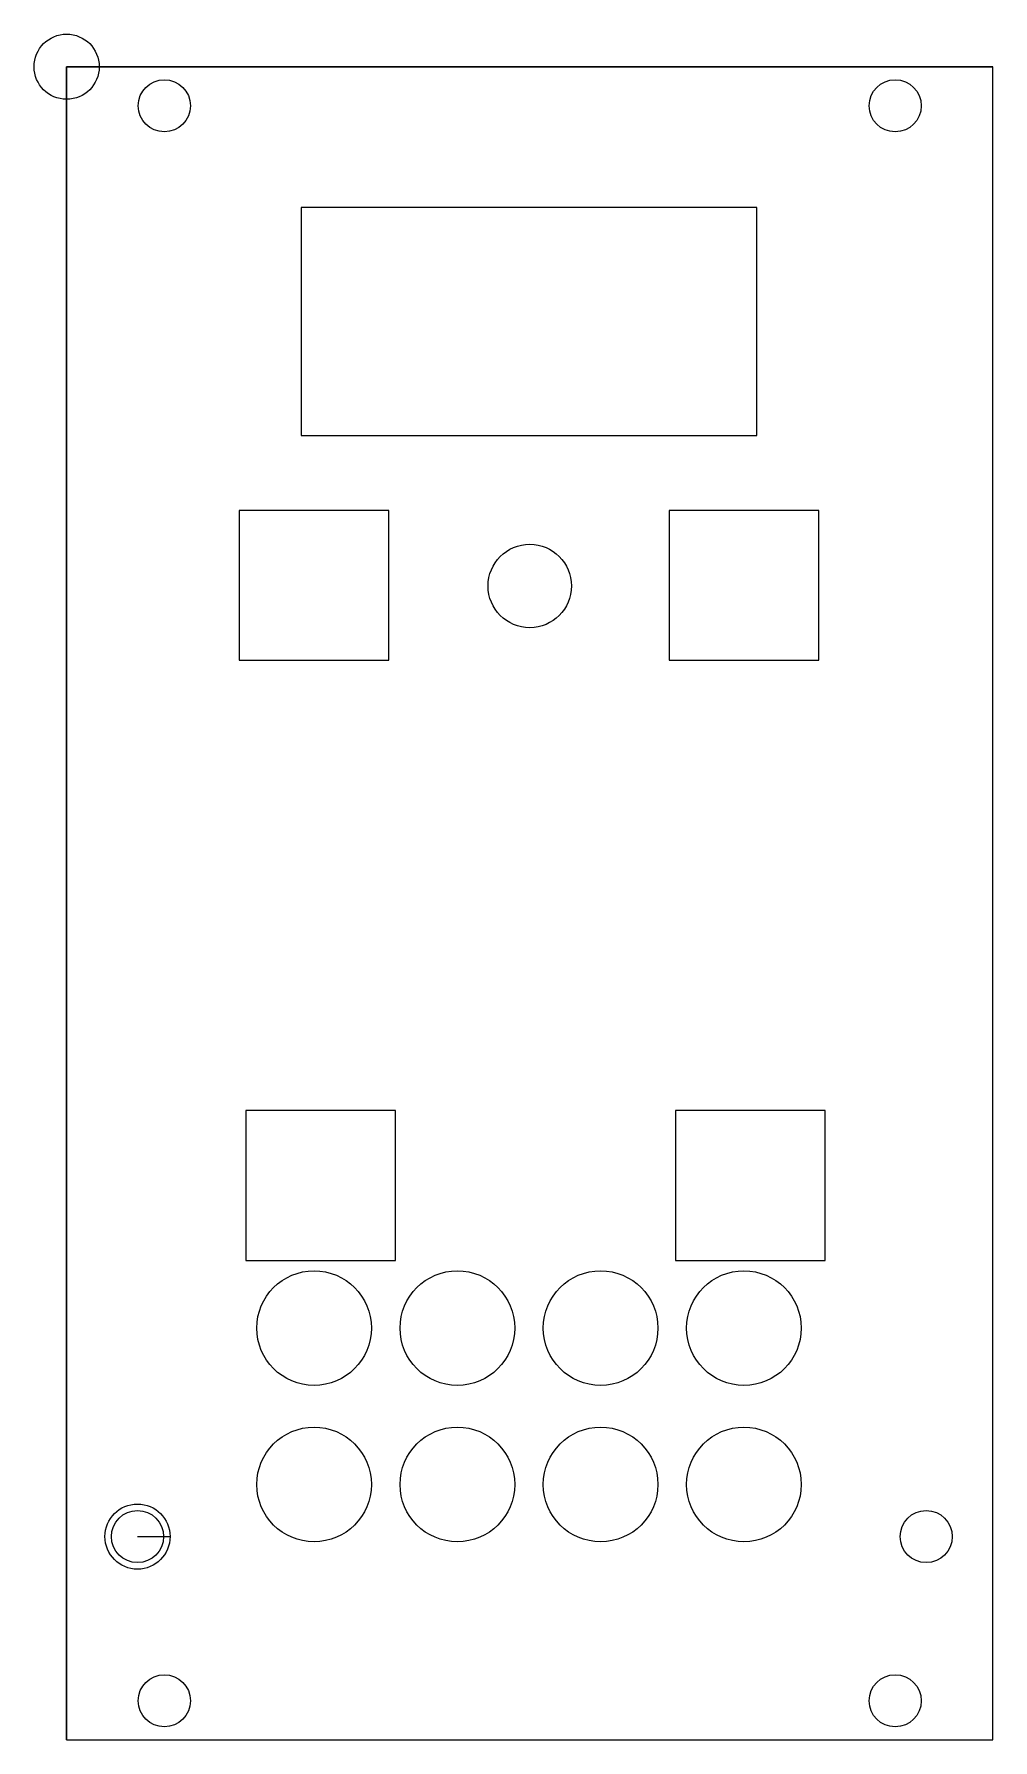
# Model space of a CAD drawing. Header units: millimetres. Extents: x -2 to 71, y -128 to 2.
import ezdxf

# ---------------------------------------------------------------- set-up
doc = ezdxf.new("R2010")
doc.units = ezdxf.units.MM
for name, color, linetype in [('Body', 7, 'CONTINUOUS'), ('Clone', 7, 'CONTINUOUS'), ('CutTool', 7, 'CONTINUOUS'), ('Stock', 7, 'CONTINUOUS'), ('ToolBit', 7, 'CONTINUOUS'), ('ToolBit001', 7, 'CONTINUOUS')]:
    doc.layers.add(name, color=color, linetype=linetype)

msp = doc.modelspace()

# ---------------------------------------------------------------- linework, layer by layer
at = {"layer": 'Body'}
for p, q in [((0, 0), (0, 0, 6)), ((0, 0), (0, -128.4)), ((0, 0, 6), (0, -128.4, 6)), ((0, 0), (0, 0, 6)), ((71.12, 0), (0, 0)), ((71.12, 0, 6), (0, 0, 6)), ((0, 0), (0, -128.4)), ((71.12, 0), (0, 0)), ((0, 0, 6), (0, -128.4, 6)), ((71.12, 0, 6), (0, 0, 6)), ((71.12, 0), (71.12, 0, 6)), ((71.12, -128.4), (71.12, 0)), ((71.12, -128.4, 6), (71.12, 0, 6)), ((71.12, 0), (71.12, 0, 6)), ((71.12, -128.4), (71.12, 0)), ((71.12, -128.4, 6), (71.12, 0, 6)), ((9.5, -3), (9.5, -3, 6)), ((9.5, -3), (9.5, -3, 6)), ((65.62, -3), (65.62, -3, 6)), ((65.62, -3), (65.62, -3, 6)), ((18, -10.8), (18, -10.8, 6)), ((18, -10.8), (18, -28.3)), ((18, -10.8, 6), (18, -28.3, 6)), ((18, -10.8), (18, -10.8, 6)), ((53, -10.8), (18, -10.8)), ((53, -10.8, 6), (18, -10.8, 6)), ((18, -10.8), (18, -28.3)), ((53, -10.8), (18, -10.8)), ((18, -10.8, 6), (18, -28.3, 6)), ((53, -10.8, 6), (18, -10.8, 6)), ((53, -10.8), (53, -10.8, 6)), ((53, -28.3), (53, -10.8)), ((53, -28.3, 6), (53, -10.8, 6)), ((53, -10.8), (53, -10.8, 6)), ((53, -28.3), (53, -10.8)), ((53, -28.3, 6), (53, -10.8, 6)), ((18, -28.3), (18, -28.3, 6)), ((18, -28.3), (18, -28.3, 6)), ((18, -28.3), (53, -28.3)), ((18, -28.3, 6), (53, -28.3, 6)), ((18, -28.3), (53, -28.3)), ((18, -28.3, 6), (53, -28.3, 6)), ((53, -28.3), (53, -28.3, 6)), ((53, -28.3), (53, -28.3, 6)), ((13.25, -34.05), (13.25, -34.05, 6)), ((13.25, -34.05), (13.25, -45.55)), ((13.25, -34.05, 6), (13.25, -45.55, 6)), ((13.25, -34.05), (13.25, -34.05, 6)), ((24.75, -34.05), (13.25, -34.05)), ((24.75, -34.05, 6), (13.25, -34.05, 6)), ((13.25, -34.05), (13.25, -45.55)), ((24.75, -34.05), (13.25, -34.05)), ((13.25, -34.05, 6), (13.25, -45.55, 6)), ((24.75, -34.05, 6), (13.25, -34.05, 6)), ((24.75, -34.05), (24.75, -34.05, 6)), ((24.75, -45.55), (24.75, -34.05)), ((24.75, -45.55, 6), (24.75, -34.05, 6)), ((24.75, -34.05), (24.75, -34.05, 6)), ((24.75, -45.55), (24.75, -34.05)), ((24.75, -45.55, 6), (24.75, -34.05, 6)), ((46.25, -34.05), (46.25, -34.05, 6)), ((46.25, -34.05), (46.25, -45.55)), ((46.25, -34.05, 6), (46.25, -45.55, 6)), ((46.25, -34.05), (46.25, -34.05, 6)), ((57.75, -34.05), (46.25, -34.05)), ((57.75, -34.05, 6), (46.25, -34.05, 6)), ((46.25, -34.05), (46.25, -45.55)), ((57.75, -34.05), (46.25, -34.05)), ((46.25, -34.05, 6), (46.25, -45.55, 6)), ((57.75, -34.05, 6), (46.25, -34.05, 6)), ((57.75, -34.05), (57.75, -34.05, 6)), ((57.75, -45.55), (57.75, -34.05)), ((57.75, -45.55, 6), (57.75, -34.05, 6)), ((57.75, -34.05), (57.75, -34.05, 6)), ((57.75, -45.55), (57.75, -34.05)), ((57.75, -45.55, 6), (57.75, -34.05, 6)), ((38.76, -39.85), (38.76, -39.85, 6)), ((38.76, -39.85), (38.76, -39.85, 6)), ((13.25, -45.55), (13.25, -45.55, 6)), ((13.25, -45.55), (13.25, -45.55, 6)), ((13.25, -45.55), (24.75, -45.55)), ((13.25, -45.55, 6), (24.75, -45.55, 6)), ((13.25, -45.55), (24.75, -45.55)), ((13.25, -45.55, 6), (24.75, -45.55, 6)), ((24.75, -45.55), (24.75, -45.55, 6)), ((24.75, -45.55), (24.75, -45.55, 6)), ((46.25, -45.55), (46.25, -45.55, 6)), ((46.25, -45.55), (46.25, -45.55, 6)), ((46.25, -45.55), (57.75, -45.55)), ((46.25, -45.55, 6), (57.75, -45.55, 6)), ((46.25, -45.55), (57.75, -45.55)), ((46.25, -45.55, 6), (57.75, -45.55, 6)), ((57.75, -45.55), (57.75, -45.55, 6)), ((57.75, -45.55), (57.75, -45.55, 6)), ((13.75, -80.1), (13.75, -80.1, 6)), ((13.75, -80.1), (13.75, -91.6)), ((13.75, -80.1, 6), (13.75, -91.6, 6)), ((13.75, -80.1), (13.75, -80.1, 6)), ((25.25, -80.1), (13.75, -80.1)), ((25.25, -80.1, 6), (13.75, -80.1, 6)), ((13.75, -80.1), (13.75, -91.6)), ((25.25, -80.1), (13.75, -80.1)), ((13.75, -80.1, 6), (13.75, -91.6, 6)), ((25.25, -80.1, 6), (13.75, -80.1, 6)), ((25.25, -80.1), (25.25, -80.1, 6)), ((25.25, -91.6), (25.25, -80.1)), ((25.25, -91.6, 6), (25.25, -80.1, 6)), ((25.25, -80.1), (25.25, -80.1, 6)), ((25.25, -91.6), (25.25, -80.1)), ((25.25, -91.6, 6), (25.25, -80.1, 6)), ((46.75, -80.1), (46.75, -80.1, 6)), ((46.75, -80.1), (46.75, -91.6)), ((46.75, -80.1, 6), (46.75, -91.6, 6)), ((46.75, -80.1), (46.75, -80.1, 6)), ((58.25, -80.1), (46.75, -80.1)), ((58.25, -80.1, 6), (46.75, -80.1, 6)), ((46.75, -80.1), (46.75, -91.6)), ((58.25, -80.1), (46.75, -80.1)), ((46.75, -80.1, 6), (46.75, -91.6, 6)), ((58.25, -80.1, 6), (46.75, -80.1, 6)), ((58.25, -80.1), (58.25, -80.1, 6)), ((58.25, -91.6), (58.25, -80.1)), ((58.25, -91.6, 6), (58.25, -80.1, 6)), ((58.25, -80.1), (58.25, -80.1, 6)), ((58.25, -91.6), (58.25, -80.1)), ((58.25, -91.6, 6), (58.25, -80.1, 6)), ((13.75, -91.6), (13.75, -91.6, 6)), ((13.75, -91.6), (13.75, -91.6, 6)), ((13.75, -91.6), (25.25, -91.6)), ((13.75, -91.6, 6), (25.25, -91.6, 6)), ((13.75, -91.6), (25.25, -91.6)), ((13.75, -91.6, 6), (25.25, -91.6, 6)), ((25.25, -91.6), (25.25, -91.6, 6)), ((25.25, -91.6), (25.25, -91.6, 6)), ((46.75, -91.6), (46.75, -91.6, 6)), ((46.75, -91.6), (46.75, -91.6, 6)), ((46.75, -91.6), (58.25, -91.6)), ((46.75, -91.6, 6), (58.25, -91.6, 6)), ((46.75, -91.6), (58.25, -91.6)), ((46.75, -91.6, 6), (58.25, -91.6, 6)), ((58.25, -91.6), (58.25, -91.6, 6)), ((58.25, -91.6), (58.25, -91.6, 6)), ((23.4, -96.8), (23.4, -96.8, 6)), ((23.4, -96.8), (23.4, -96.8, 6)), ((34.4, -96.8), (34.4, -96.8, 6)), ((34.4, -96.8), (34.4, -96.8, 6)), ((45.4, -96.8), (45.4, -96.8, 6)), ((45.4, -96.8), (45.4, -96.8, 6)), ((56.4, -96.8), (56.4, -96.8, 6)), ((56.4, -96.8), (56.4, -96.8, 6)), ((23.4, -108.8), (23.4, -108.8, 6)), ((23.4, -108.8), (23.4, -108.8, 6)), ((34.4, -108.8), (34.4, -108.8, 6)), ((34.4, -108.8), (34.4, -108.8, 6)), ((45.4, -108.8), (45.4, -108.8, 6)), ((45.4, -108.8), (45.4, -108.8, 6)), ((56.4, -108.8), (56.4, -108.8, 6)), ((56.4, -108.8), (56.4, -108.8, 6)), ((7.44, -112.8), (7.44, -112.8, 6)), ((7.44, -112.8), (7.44, -112.8, 6)), ((68, -112.8), (68, -112.8, 6)), ((68, -112.8), (68, -112.8, 6)), ((9.5, -125.4), (9.5, -125.4, 6)), ((9.5, -125.4), (9.5, -125.4, 6)), ((65.62, -125.4), (65.62, -125.4, 6)), ((65.62, -125.4), (65.62, -125.4, 6)), ((0, -128.4), (0, -128.4, 6)), ((0, -128.4), (0, -128.4, 6)), ((0, -128.4), (71.12, -128.4)), ((0, -128.4, 6), (71.12, -128.4, 6)), ((0, -128.4), (71.12, -128.4)), ((0, -128.4, 6), (71.12, -128.4, 6)), ((71.12, -128.4), (71.12, -128.4, 6)), ((71.12, -128.4), (71.12, -128.4, 6))]:
    msp.add_line(p, q, dxfattribs=at)
for centre, radius in [((7.5, -3), 2), ((7.5, -3, 6), 2), ((7.5, -3), 2), ((7.5, -3, 6), 2), ((63.62, -3), 2), ((63.62, -3, 6), 2), ((63.62, -3), 2), ((63.62, -3, 6), 2), ((35.56, -39.85), 3.2), ((35.56, -39.85, 6), 3.2), ((35.56, -39.85), 3.2), ((35.56, -39.85, 6), 3.2), ((19, -96.8), 4.4), ((19, -96.8, 6), 4.4), ((19, -96.8), 4.4), ((19, -96.8, 6), 4.4), ((30, -96.8), 4.4), ((30, -96.8, 6), 4.4), ((30, -96.8), 4.4), ((30, -96.8, 6), 4.4), ((41, -96.8), 4.4), ((41, -96.8, 6), 4.4), ((41, -96.8), 4.4), ((41, -96.8, 6), 4.4), ((52, -96.8), 4.4), ((52, -96.8, 6), 4.4), ((52, -96.8), 4.4), ((52, -96.8, 6), 4.4), ((19, -108.8), 4.4), ((19, -108.8, 6), 4.4), ((19, -108.8), 4.4), ((19, -108.8, 6), 4.4), ((30, -108.8), 4.4), ((30, -108.8, 6), 4.4), ((30, -108.8), 4.4), ((30, -108.8, 6), 4.4), ((41, -108.8), 4.4), ((41, -108.8, 6), 4.4), ((41, -108.8), 4.4), ((41, -108.8, 6), 4.4), ((52, -108.8), 4.4), ((52, -108.8, 6), 4.4), ((52, -108.8), 4.4), ((52, -108.8, 6), 4.4), ((5.44, -112.8), 2), ((5.44, -112.8, 6), 2), ((5.44, -112.8), 2), ((5.44, -112.8, 6), 2), ((66, -112.8), 2), ((66, -112.8, 6), 2), ((66, -112.8), 2), ((66, -112.8, 6), 2), ((7.5, -125.4), 2), ((7.5, -125.4, 6), 2), ((7.5, -125.4), 2), ((7.5, -125.4, 6), 2), ((63.62, -125.4), 2), ((63.62, -125.4, 6), 2), ((63.62, -125.4), 2), ((63.62, -125.4, 6), 2)]:
    msp.add_circle(centre, radius, dxfattribs=at)
at = {"layer": 'Clone'}
for p, q in [((0, 0), (0, 0, 6)), ((0, 0), (0, -128.4)), ((0, 0, 6), (0, -128.4, 6)), ((0, 0), (0, 0, 6)), ((71.12, 0), (0, 0)), ((71.12, 0, 6), (0, 0, 6)), ((0, 0), (0, -128.4)), ((71.12, 0), (0, 0)), ((0, 0, 6), (0, -128.4, 6)), ((71.12, 0, 6), (0, 0, 6)), ((71.12, 0), (71.12, 0, 6)), ((71.12, -128.4), (71.12, 0)), ((71.12, -128.4, 6), (71.12, 0, 6)), ((71.12, 0), (71.12, 0, 6)), ((71.12, -128.4), (71.12, 0)), ((71.12, -128.4, 6), (71.12, 0, 6)), ((9.5, -3), (9.5, -3, 6)), ((9.5, -3), (9.5, -3, 6)), ((65.62, -3), (65.62, -3, 6)), ((65.62, -3), (65.62, -3, 6)), ((18, -10.8), (18, -10.8, 6)), ((18, -10.8), (18, -28.3)), ((18, -10.8, 6), (18, -28.3, 6)), ((18, -10.8), (18, -10.8, 6)), ((53, -10.8), (18, -10.8)), ((53, -10.8, 6), (18, -10.8, 6)), ((18, -10.8), (18, -28.3)), ((53, -10.8), (18, -10.8)), ((18, -10.8, 6), (18, -28.3, 6)), ((53, -10.8, 6), (18, -10.8, 6)), ((53, -10.8), (53, -10.8, 6)), ((53, -28.3), (53, -10.8)), ((53, -28.3, 6), (53, -10.8, 6)), ((53, -10.8), (53, -10.8, 6)), ((53, -28.3), (53, -10.8)), ((53, -28.3, 6), (53, -10.8, 6)), ((18, -28.3), (18, -28.3, 6)), ((18, -28.3), (18, -28.3, 6)), ((18, -28.3), (53, -28.3)), ((18, -28.3, 6), (53, -28.3, 6)), ((18, -28.3), (53, -28.3)), ((18, -28.3, 6), (53, -28.3, 6)), ((53, -28.3), (53, -28.3, 6)), ((53, -28.3), (53, -28.3, 6)), ((13.25, -34.05), (13.25, -34.05, 6)), ((13.25, -34.05), (13.25, -45.55)), ((13.25, -34.05, 6), (13.25, -45.55, 6)), ((13.25, -34.05), (13.25, -34.05, 6)), ((24.75, -34.05), (13.25, -34.05)), ((24.75, -34.05, 6), (13.25, -34.05, 6)), ((13.25, -34.05), (13.25, -45.55)), ((24.75, -34.05), (13.25, -34.05)), ((13.25, -34.05, 6), (13.25, -45.55, 6)), ((24.75, -34.05, 6), (13.25, -34.05, 6)), ((24.75, -34.05), (24.75, -34.05, 6)), ((24.75, -45.55), (24.75, -34.05)), ((24.75, -45.55, 6), (24.75, -34.05, 6)), ((24.75, -34.05), (24.75, -34.05, 6)), ((24.75, -45.55), (24.75, -34.05)), ((24.75, -45.55, 6), (24.75, -34.05, 6)), ((46.25, -34.05), (46.25, -34.05, 6)), ((46.25, -34.05), (46.25, -45.55)), ((46.25, -34.05, 6), (46.25, -45.55, 6)), ((46.25, -34.05), (46.25, -34.05, 6)), ((57.75, -34.05), (46.25, -34.05)), ((57.75, -34.05, 6), (46.25, -34.05, 6)), ((46.25, -34.05), (46.25, -45.55)), ((57.75, -34.05), (46.25, -34.05)), ((46.25, -34.05, 6), (46.25, -45.55, 6)), ((57.75, -34.05, 6), (46.25, -34.05, 6)), ((57.75, -34.05), (57.75, -34.05, 6)), ((57.75, -45.55), (57.75, -34.05)), ((57.75, -45.55, 6), (57.75, -34.05, 6)), ((57.75, -34.05), (57.75, -34.05, 6)), ((57.75, -45.55), (57.75, -34.05)), ((57.75, -45.55, 6), (57.75, -34.05, 6)), ((38.76, -39.85), (38.76, -39.85, 6)), ((38.76, -39.85), (38.76, -39.85, 6)), ((13.25, -45.55), (13.25, -45.55, 6)), ((13.25, -45.55), (13.25, -45.55, 6)), ((13.25, -45.55), (24.75, -45.55)), ((13.25, -45.55, 6), (24.75, -45.55, 6)), ((13.25, -45.55), (24.75, -45.55)), ((13.25, -45.55, 6), (24.75, -45.55, 6)), ((24.75, -45.55), (24.75, -45.55, 6)), ((24.75, -45.55), (24.75, -45.55, 6)), ((46.25, -45.55), (46.25, -45.55, 6)), ((46.25, -45.55), (46.25, -45.55, 6)), ((46.25, -45.55), (57.75, -45.55)), ((46.25, -45.55, 6), (57.75, -45.55, 6)), ((46.25, -45.55), (57.75, -45.55)), ((46.25, -45.55, 6), (57.75, -45.55, 6)), ((57.75, -45.55), (57.75, -45.55, 6)), ((57.75, -45.55), (57.75, -45.55, 6)), ((13.75, -80.1), (13.75, -80.1, 6)), ((13.75, -80.1), (13.75, -91.6)), ((13.75, -80.1, 6), (13.75, -91.6, 6)), ((13.75, -80.1), (13.75, -80.1, 6)), ((25.25, -80.1), (13.75, -80.1)), ((25.25, -80.1, 6), (13.75, -80.1, 6)), ((13.75, -80.1), (13.75, -91.6)), ((25.25, -80.1), (13.75, -80.1)), ((13.75, -80.1, 6), (13.75, -91.6, 6)), ((25.25, -80.1, 6), (13.75, -80.1, 6)), ((25.25, -80.1), (25.25, -80.1, 6)), ((25.25, -91.6), (25.25, -80.1)), ((25.25, -91.6, 6), (25.25, -80.1, 6)), ((25.25, -80.1), (25.25, -80.1, 6)), ((25.25, -91.6), (25.25, -80.1)), ((25.25, -91.6, 6), (25.25, -80.1, 6)), ((46.75, -80.1), (46.75, -80.1, 6)), ((46.75, -80.1), (46.75, -91.6)), ((46.75, -80.1, 6), (46.75, -91.6, 6)), ((46.75, -80.1), (46.75, -80.1, 6)), ((58.25, -80.1), (46.75, -80.1)), ((58.25, -80.1, 6), (46.75, -80.1, 6)), ((46.75, -80.1), (46.75, -91.6)), ((58.25, -80.1), (46.75, -80.1)), ((46.75, -80.1, 6), (46.75, -91.6, 6)), ((58.25, -80.1, 6), (46.75, -80.1, 6)), ((58.25, -80.1), (58.25, -80.1, 6)), ((58.25, -91.6), (58.25, -80.1)), ((58.25, -91.6, 6), (58.25, -80.1, 6)), ((58.25, -80.1), (58.25, -80.1, 6)), ((58.25, -91.6), (58.25, -80.1)), ((58.25, -91.6, 6), (58.25, -80.1, 6)), ((13.75, -91.6), (13.75, -91.6, 6)), ((13.75, -91.6), (13.75, -91.6, 6)), ((13.75, -91.6), (25.25, -91.6)), ((13.75, -91.6, 6), (25.25, -91.6, 6)), ((13.75, -91.6), (25.25, -91.6)), ((13.75, -91.6, 6), (25.25, -91.6, 6)), ((25.25, -91.6), (25.25, -91.6, 6)), ((25.25, -91.6), (25.25, -91.6, 6)), ((46.75, -91.6), (46.75, -91.6, 6)), ((46.75, -91.6), (46.75, -91.6, 6)), ((46.75, -91.6), (58.25, -91.6)), ((46.75, -91.6, 6), (58.25, -91.6, 6)), ((46.75, -91.6), (58.25, -91.6)), ((46.75, -91.6, 6), (58.25, -91.6, 6)), ((58.25, -91.6), (58.25, -91.6, 6)), ((58.25, -91.6), (58.25, -91.6, 6)), ((23.4, -96.8), (23.4, -96.8, 6)), ((23.4, -96.8), (23.4, -96.8, 6)), ((34.4, -96.8), (34.4, -96.8, 6)), ((34.4, -96.8), (34.4, -96.8, 6)), ((45.4, -96.8), (45.4, -96.8, 6)), ((45.4, -96.8), (45.4, -96.8, 6)), ((56.4, -96.8), (56.4, -96.8, 6)), ((56.4, -96.8), (56.4, -96.8, 6)), ((23.4, -108.8), (23.4, -108.8, 6)), ((23.4, -108.8), (23.4, -108.8, 6)), ((34.4, -108.8), (34.4, -108.8, 6)), ((34.4, -108.8), (34.4, -108.8, 6)), ((45.4, -108.8), (45.4, -108.8, 6)), ((45.4, -108.8), (45.4, -108.8, 6)), ((56.4, -108.8), (56.4, -108.8, 6)), ((56.4, -108.8), (56.4, -108.8, 6)), ((7.44, -112.8), (7.44, -112.8, 6)), ((7.44, -112.8), (7.44, -112.8, 6)), ((68, -112.8), (68, -112.8, 6)), ((68, -112.8), (68, -112.8, 6)), ((9.5, -125.4), (9.5, -125.4, 6)), ((9.5, -125.4), (9.5, -125.4, 6)), ((65.62, -125.4), (65.62, -125.4, 6)), ((65.62, -125.4), (65.62, -125.4, 6)), ((0, -128.4), (0, -128.4, 6)), ((0, -128.4), (0, -128.4, 6)), ((0, -128.4), (71.12, -128.4)), ((0, -128.4, 6), (71.12, -128.4, 6)), ((0, -128.4), (71.12, -128.4)), ((0, -128.4, 6), (71.12, -128.4, 6)), ((71.12, -128.4), (71.12, -128.4, 6)), ((71.12, -128.4), (71.12, -128.4, 6))]:
    msp.add_line(p, q, dxfattribs=at)
for centre, radius in [((7.5, -3), 2), ((7.5, -3, 6), 2), ((7.5, -3), 2), ((7.5, -3, 6), 2), ((63.62, -3), 2), ((63.62, -3, 6), 2), ((63.62, -3), 2), ((63.62, -3, 6), 2), ((35.56, -39.85), 3.2), ((35.56, -39.85, 6), 3.2), ((35.56, -39.85), 3.2), ((35.56, -39.85, 6), 3.2), ((19, -96.8), 4.4), ((19, -96.8, 6), 4.4), ((19, -96.8), 4.4), ((19, -96.8, 6), 4.4), ((30, -96.8), 4.4), ((30, -96.8, 6), 4.4), ((30, -96.8), 4.4), ((30, -96.8, 6), 4.4), ((41, -96.8), 4.4), ((41, -96.8, 6), 4.4), ((41, -96.8), 4.4), ((41, -96.8, 6), 4.4), ((52, -96.8), 4.4), ((52, -96.8, 6), 4.4), ((52, -96.8), 4.4), ((52, -96.8, 6), 4.4), ((19, -108.8), 4.4), ((19, -108.8, 6), 4.4), ((19, -108.8), 4.4), ((19, -108.8, 6), 4.4), ((30, -108.8), 4.4), ((30, -108.8, 6), 4.4), ((30, -108.8), 4.4), ((30, -108.8, 6), 4.4), ((41, -108.8), 4.4), ((41, -108.8, 6), 4.4), ((41, -108.8), 4.4), ((41, -108.8, 6), 4.4), ((52, -108.8), 4.4), ((52, -108.8, 6), 4.4), ((52, -108.8), 4.4), ((52, -108.8, 6), 4.4), ((5.44, -112.8), 2), ((5.44, -112.8, 6), 2), ((5.44, -112.8), 2), ((5.44, -112.8, 6), 2), ((66, -112.8), 2), ((66, -112.8, 6), 2), ((66, -112.8), 2), ((66, -112.8, 6), 2), ((7.5, -125.4), 2), ((7.5, -125.4, 6), 2), ((7.5, -125.4), 2), ((7.5, -125.4, 6), 2), ((63.62, -125.4), 2), ((63.62, -125.4, 6), 2), ((63.62, -125.4), 2), ((63.62, -125.4, 6), 2)]:
    msp.add_circle(centre, radius, dxfattribs=at)
at = {"layer": 'CutTool'}
for p, q in [((5.44, -112.8, 12), (7.94, -112.8, 13.47)), ((5.44, -112.8, 12), (7.94, -112.8, 13.47)), ((7.94, -112.8, 13.47), (7.94, -112.8, 62)), ((7.94, -112.8, 13.47), (7.94, -112.8, 62))]:
    msp.add_line(p, q, dxfattribs=at)
for centre, radius in [((5.44, -112.8, 13.47), 2.5), ((5.44, -112.8, 13.47), 2.5), ((5.44, -112.8, 62), 2.5), ((5.44, -112.8, 62), 2.5), ((5.44, -112.8, 12), 0)]:
    msp.add_circle(centre, radius, dxfattribs=at)
at = {"layer": 'Stock'}
for p, q in [((0, -128.4, 6), (0, 0, 6)), ((0, 0), (0, 0, 6)), ((0, -128.4), (0, 0)), ((0, 0), (71.12, 0)), ((0, 0, 6), (71.12, 0, 6)), ((0, 0), (0, 0, 6)), ((0, -128.4), (0, 0)), ((0, 0), (71.12, 0)), ((0, -128.4, 6), (0, 0, 6)), ((0, 0, 6), (71.12, 0, 6)), ((71.12, -128.4, 6), (71.12, 0, 6)), ((71.12, 0), (71.12, 0, 6)), ((71.12, -128.4), (71.12, 0)), ((71.12, 0), (71.12, 0, 6)), ((71.12, -128.4), (71.12, 0)), ((71.12, -128.4, 6), (71.12, 0, 6)), ((0, -128.4), (0, -128.4, 6)), ((0, -128.4), (71.12, -128.4)), ((0, -128.4, 6), (71.12, -128.4, 6)), ((0, -128.4), (0, -128.4, 6)), ((0, -128.4), (71.12, -128.4)), ((0, -128.4, 6), (71.12, -128.4, 6)), ((71.12, -128.4), (71.12, -128.4, 6)), ((71.12, -128.4), (71.12, -128.4, 6))]:
    msp.add_line(p, q, dxfattribs=at)
at = {"layer": 'ToolBit'}
for p, q in [((0, 0), (2.5, 0, 1.47)), ((0, 0), (2.5, 0, 1.47)), ((2.5, 0, 1.47), (2.5, 0, 50)), ((2.5, 0, 1.47), (2.5, 0, 50))]:
    msp.add_line(p, q, dxfattribs=at)
for centre, radius in [((0, 0, 1.47), 2.5), ((0, 0, 1.47), 2.5), ((0, 0, 50), 2.5), ((0, 0, 50), 2.5), ((0, 0), 0)]:
    msp.add_circle(centre, radius, dxfattribs=at)
at = {"layer": 'ToolBit001'}
for p, q in [((0, 0), (2.5, 0, 1.47)), ((0, 0), (2.5, 0, 1.47)), ((2.5, 0, 1.47), (2.5, 0, 50)), ((2.5, 0, 1.47), (2.5, 0, 50))]:
    msp.add_line(p, q, dxfattribs=at)
for centre, radius in [((0, 0, 1.47), 2.5), ((0, 0, 1.47), 2.5), ((0, 0, 50), 2.5), ((0, 0, 50), 2.5), ((0, 0), 0)]:
    msp.add_circle(centre, radius, dxfattribs=at)

doc.saveas('drawing.dxf')
